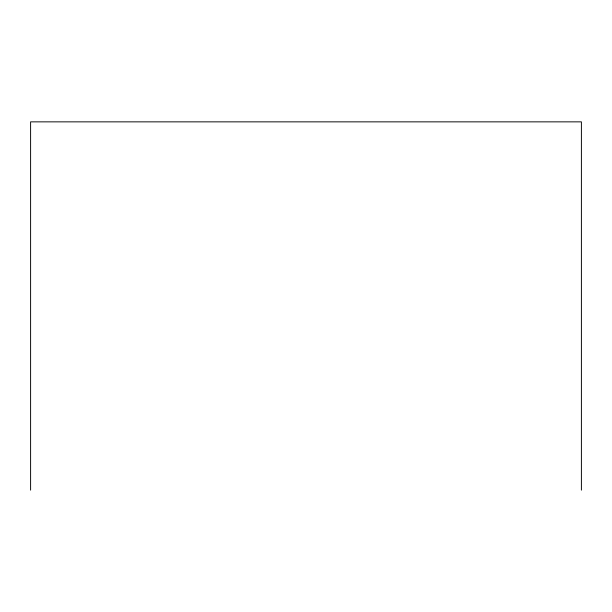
<?xml version="1.0" encoding="UTF-8"?>
<svg xmlns="http://www.w3.org/2000/svg" width="612" height="612" viewBox="0 0 612 612"><rect width="100%" height="100%" fill="white"/><g stroke="black" fill="none" stroke-linecap="round" stroke-linejoin="round"><path stroke-width="0.92" d="M581.4 490.143L581.4 121.857L30.6 121.857L30.6 490.143"/></g></svg>
